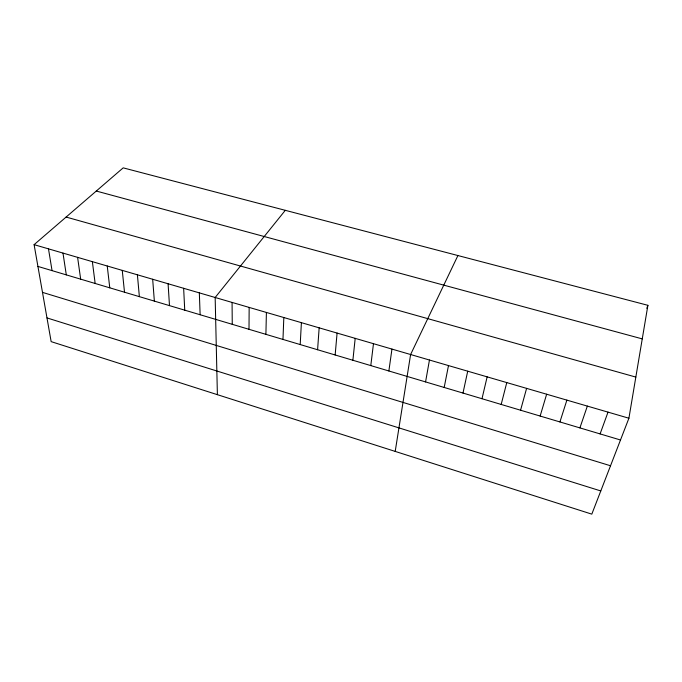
<?xml version="1.0" encoding="UTF-8"?>
<svg xmlns="http://www.w3.org/2000/svg" width="682" height="682" viewBox="0 0 682 682"><rect width="100%" height="100%" fill="white"/><g stroke="black" fill="none" stroke-linecap="round" stroke-linejoin="round"><path stroke-width="1.02" d="M248.998 329.304L249.16 307.412M265.903 334.342L266.406 312.441M282.97 339.431L283.823 317.531M300.199 344.563L301.401 322.654M317.59 349.747L319.159 327.837M335.152 354.972L337.087 333.072M352.884 360.258L355.194 338.357M370.786 365.595L373.48 343.694M388.868 370.982L391.954 349.082M395.202 451.407L410.607 354.521L457.92 255.545M628.915 418.228L647.9 305.314L123.186 167.857L34.1 244.659L51.15 341.631L591.814 514.143L628.915 418.228L34.1 244.659M425.568 381.911L429.455 360.019M444.187 387.461L448.492 365.578M462.993 393.062L467.716 371.187M481.995 398.723L487.144 376.856M501.176 404.443L506.777 382.585M520.562 410.214L526.606 388.373M540.144 416.046L546.64 394.213M559.922 421.945L566.887 400.121M579.905 427.895L587.347 406.097M600.1 433.914L608.02 412.124M646.809 308.29L647.9 305.314M285.298 210.32L215.162 297.488L217.388 394.673M96.298 191.045L642.256 338.886M66.12 217.055L635.837 377.086M37.928 266.423L620.501 439.992M42.489 292.373L610.526 465.763M46.981 317.923L600.791 490.946M48.482 248.853L52.054 270.626M62.983 253.09L66.299 274.872M77.603 257.353L80.664 279.151M92.36 261.658L95.156 283.473M107.245 266.006L109.768 287.821M122.257 270.379L124.508 292.211M137.397 274.803L139.367 296.644M152.674 279.262L154.362 301.112M168.087 283.755L169.486 305.621M183.637 288.298L184.745 310.165M199.332 292.876L200.133 314.752M232.076 302.433L232.255 324.317"/></g></svg>
